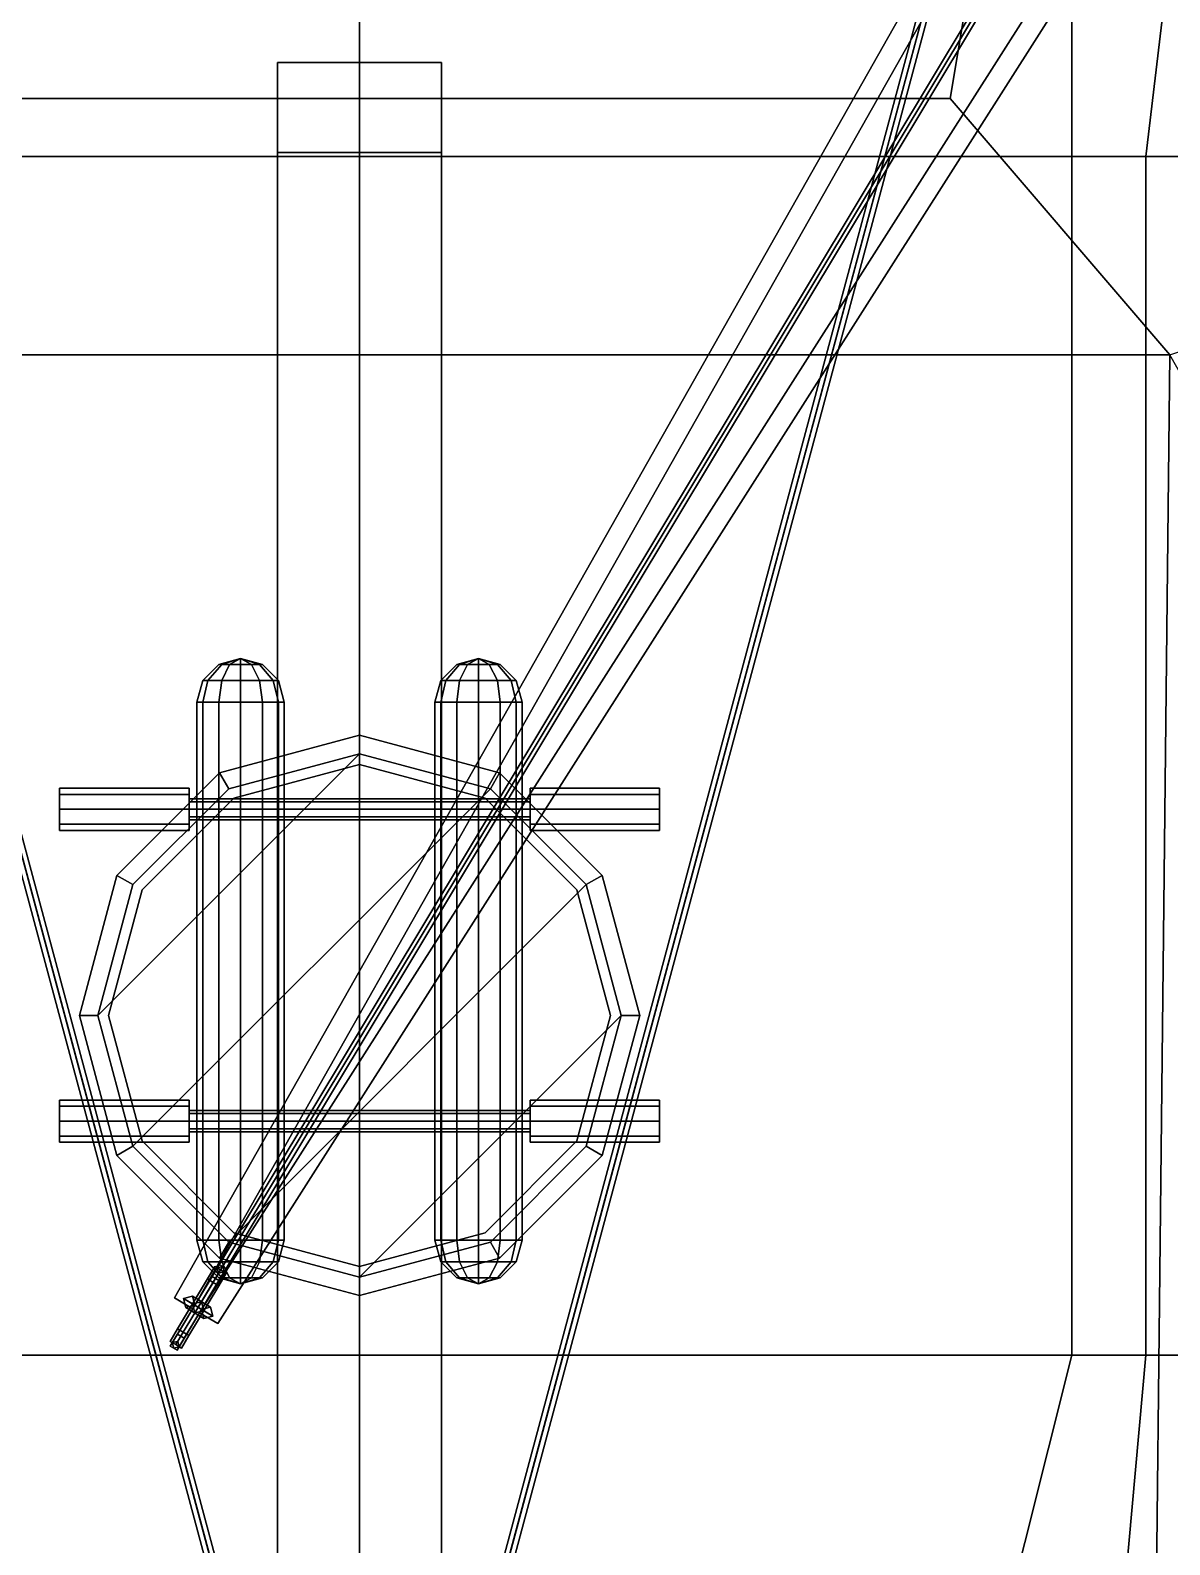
# Model space of a CAD drawing. Extents: x -12 to 12, y -95 to 93.
# Drawn here: x -2.49 to 6.13, y -18.15 to -6.69 of the extents above; entities that cross this region are included whole.
import ezdxf

# ---------------------------------------------------------------- set-up
doc = ezdxf.new("R2010")
doc.units = 0
doc.layers.get('0').update_dxf_attribs({"linetype": 'CONTINUOUS'})
doc.layers.add('SUPERSCTUCTURE', color=3, linetype='CONTINUOUS')

msp = doc.modelspace()

# ---------------------------------------------------------------- linework, layer by layer
for points in [[(0, -7.65, -7.11), (-5.39, -7.65, -7.06), (-5.39, 1.35, -7.11), (0, 1.35, -7.11)], [(0, 1.35, -7.11), (5.39, 1.35, -7.11), (5.39, -7.65, -7.06), (0, -7.65, -7.11)], [(5.95, -7.65, -6.98), (5.39, -7.65, -7.06), (5.39, 1.35, -7.11), (7.02, 1.35, -6.98)], [(7.04, -7.65, -6.73), (5.95, -7.65, -6.98), (7.02, 1.35, -6.98), (7.83, 1.35, -6.73)], [(0, -22.43, 18.94), (0, -2.15, 25.63), (0, -2.15, 25.56), (0, -22.43, 18.86)], [(0, -22.43, 18.86), (0, -2.15, 25.56), (0, -2.15, 25.63), (0, -22.43, 18.94)], [(0, -22.43, 18.86), (0, -2.35, 31.69), (0, -2.35, 31.76), (0, -22.43, 18.94)], [(0, -22.43, 18.94), (0, -2.35, 31.76), (0, -2.35, 31.69), (0, -22.43, 18.86)], [(0.62, -21.05, 12.09), (0.62, -6.94, 12.14), (-0.62, -6.94, 12.14), (-0.62, -21.05, 12.09)], [(-0.62, -6.94, 12.14), (-0.62, -7.62, 11.22), (-0.62, -20.65, 11.22), (-0.62, -21.05, 12.09)], [(0.62, -6.94, 12.14), (0.62, -7.62, 11.22), (-0.62, -7.62, 11.22), (-0.62, -6.94, 12.14)], [(0.62, -20.65, 11.22), (0.62, -7.62, 11.22), (0.62, -6.94, 12.14), (0.62, -21.05, 12.09)], [(0, -16.72, -7.11), (-5.39, -16.72, -7.02), (-5.39, -7.65, -7.06), (0, -7.65, -7.11)], [(-0.62, -20.65, 11.22), (-0.62, -7.62, 11.22), (0.62, -7.62, 11.22), (0.62, -20.65, 11.22)], [(0, -7.65, -7.11), (5.39, -7.65, -7.06), (5.39, -16.72, -7.02), (0, -16.72, -7.11)], [(5.95, -16.72, -6.84), (5.39, -16.72, -7.02), (5.39, -7.65, -7.06), (5.95, -7.65, -6.98)], [(6.95, -16.72, -6.34), (5.95, -16.72, -6.84), (5.95, -7.65, -6.98), (7.04, -7.65, -6.73)], [(-0.9, -11.45, 11.43), (-1.065, -11.494, 11.43), (-1.043, -11.494, 11.512), (-0.9, -11.45, 11.43)], [(-0.9, -11.45, 11.43), (-1.043, -11.494, 11.347), (-1.065, -11.494, 11.43), (-0.9, -11.45, 11.43)], [(-0.9, -11.45, 11.43), (-1.043, -11.494, 11.512), (-0.983, -11.494, 11.573), (-0.9, -11.45, 11.43)], [(-0.9, -11.45, 11.43), (-0.983, -11.494, 11.287), (-1.043, -11.494, 11.347), (-0.9, -11.45, 11.43)], [(-0.9, -11.45, 11.43), (-0.983, -11.494, 11.573), (-0.9, -11.494, 11.595), (-0.9, -11.45, 11.43)], [(-0.9, -11.45, 11.43), (-0.9, -11.494, 11.265), (-0.983, -11.494, 11.287), (-0.9, -11.45, 11.43)], [(-0.9, -11.45, 11.43), (-0.757, -11.494, 11.512), (-0.735, -11.494, 11.43), (-0.9, -11.45, 11.43)], [(-0.9, -11.45, 11.43), (-0.818, -11.494, 11.573), (-0.757, -11.494, 11.512), (-0.9, -11.45, 11.43)], [(-0.9, -11.45, 11.43), (-0.9, -11.494, 11.595), (-0.818, -11.494, 11.573), (-0.9, -11.45, 11.43)], [(-0.9, -11.45, 11.43), (-0.818, -11.494, 11.287), (-0.9, -11.494, 11.265), (-0.9, -11.45, 11.43)], [(-0.9, -11.45, 11.43), (-0.757, -11.494, 11.347), (-0.818, -11.494, 11.287), (-0.9, -11.45, 11.43)], [(-0.9, -11.45, 11.43), (-0.735, -11.494, 11.43), (-0.757, -11.494, 11.347), (-0.9, -11.45, 11.43)], [(0.9, -11.45, 11.43), (0.735, -11.494, 11.43), (0.757, -11.494, 11.512), (0.9, -11.45, 11.43)], [(0.9, -11.45, 11.43), (0.757, -11.494, 11.347), (0.735, -11.494, 11.43), (0.9, -11.45, 11.43)], [(0.9, -11.45, 11.43), (0.757, -11.494, 11.512), (0.817, -11.494, 11.573), (0.9, -11.45, 11.43)], [(0.9, -11.45, 11.43), (0.817, -11.494, 11.287), (0.757, -11.494, 11.347), (0.9, -11.45, 11.43)], [(0.9, -11.45, 11.43), (0.817, -11.494, 11.573), (0.9, -11.494, 11.595), (0.9, -11.45, 11.43)], [(0.9, -11.45, 11.43), (0.9, -11.494, 11.265), (0.817, -11.494, 11.287), (0.9, -11.45, 11.43)], [(0.9, -11.45, 11.43), (1.043, -11.494, 11.512), (1.065, -11.494, 11.43), (0.9, -11.45, 11.43)], [(0.9, -11.45, 11.43), (0.982, -11.494, 11.573), (1.043, -11.494, 11.512), (0.9, -11.45, 11.43)], [(0.9, -11.45, 11.43), (0.9, -11.494, 11.595), (0.982, -11.494, 11.573), (0.9, -11.45, 11.43)], [(0.9, -11.45, 11.43), (0.982, -11.494, 11.287), (0.9, -11.494, 11.265), (0.9, -11.45, 11.43)], [(0.9, -11.45, 11.43), (1.043, -11.494, 11.347), (0.982, -11.494, 11.287), (0.9, -11.45, 11.43)], [(0.9, -11.45, 11.43), (1.065, -11.494, 11.43), (1.043, -11.494, 11.347), (0.9, -11.45, 11.43)], [(-1.065, -11.494, 11.43), (-1.186, -11.615, 11.43), (-1.148, -11.615, 11.573), (-1.043, -11.494, 11.512)], [(-1.043, -11.494, 11.347), (-1.148, -11.615, 11.287), (-1.186, -11.615, 11.43), (-1.065, -11.494, 11.43)], [(-1.043, -11.494, 11.512), (-1.148, -11.615, 11.573), (-1.043, -11.615, 11.677), (-0.983, -11.494, 11.573)], [(-0.983, -11.494, 11.287), (-1.043, -11.615, 11.182), (-1.148, -11.615, 11.287), (-1.043, -11.494, 11.347)], [(-0.983, -11.494, 11.573), (-1.043, -11.615, 11.677), (-0.9, -11.615, 11.716), (-0.9, -11.494, 11.595)], [(-0.9, -11.494, 11.265), (-0.9, -11.615, 11.144), (-1.043, -11.615, 11.182), (-0.983, -11.494, 11.287)], [(-0.9, -11.494, 11.595), (-0.9, -11.615, 11.716), (-0.757, -11.615, 11.678), (-0.818, -11.494, 11.573)], [(-0.818, -11.494, 11.287), (-0.757, -11.615, 11.182), (-0.9, -11.615, 11.144), (-0.9, -11.494, 11.265)], [(-0.818, -11.494, 11.573), (-0.757, -11.615, 11.678), (-0.653, -11.615, 11.573), (-0.757, -11.494, 11.512)], [(-0.757, -11.494, 11.347), (-0.653, -11.615, 11.287), (-0.757, -11.615, 11.182), (-0.818, -11.494, 11.287)], [(-0.757, -11.494, 11.512), (-0.653, -11.615, 11.573), (-0.614, -11.615, 11.43), (-0.735, -11.494, 11.43)], [(-0.735, -11.494, 11.43), (-0.614, -11.615, 11.43), (-0.653, -11.615, 11.287), (-0.757, -11.494, 11.347)], [(0.735, -11.494, 11.43), (0.614, -11.615, 11.43), (0.652, -11.615, 11.573), (0.757, -11.494, 11.512)], [(0.757, -11.494, 11.347), (0.652, -11.615, 11.287), (0.614, -11.615, 11.43), (0.735, -11.494, 11.43)], [(0.757, -11.494, 11.512), (0.652, -11.615, 11.573), (0.757, -11.615, 11.677), (0.817, -11.494, 11.573)], [(0.817, -11.494, 11.287), (0.757, -11.615, 11.182), (0.652, -11.615, 11.287), (0.757, -11.494, 11.347)], [(0.817, -11.494, 11.573), (0.757, -11.615, 11.677), (0.9, -11.615, 11.716), (0.9, -11.494, 11.595)], [(0.9, -11.494, 11.265), (0.9, -11.615, 11.144), (0.757, -11.615, 11.182), (0.817, -11.494, 11.287)], [(0.9, -11.494, 11.595), (0.9, -11.615, 11.716), (1.043, -11.615, 11.678), (0.982, -11.494, 11.573)], [(0.982, -11.494, 11.287), (1.043, -11.615, 11.182), (0.9, -11.615, 11.144), (0.9, -11.494, 11.265)], [(0.982, -11.494, 11.573), (1.043, -11.615, 11.678), (1.147, -11.615, 11.573), (1.043, -11.494, 11.512)], [(1.043, -11.494, 11.347), (1.147, -11.615, 11.287), (1.043, -11.615, 11.182), (0.982, -11.494, 11.287)], [(1.043, -11.494, 11.512), (1.147, -11.615, 11.573), (1.186, -11.615, 11.43), (1.065, -11.494, 11.43)], [(1.065, -11.494, 11.43), (1.186, -11.615, 11.43), (1.147, -11.615, 11.287), (1.043, -11.494, 11.347)], [(-1.186, -11.615, 11.43), (-1.23, -11.78, 11.43), (-1.186, -11.78, 11.595), (-1.148, -11.615, 11.573)], [(-1.148, -11.615, 11.287), (-1.186, -11.78, 11.265), (-1.23, -11.78, 11.43), (-1.186, -11.615, 11.43)], [(-1.148, -11.615, 11.573), (-1.186, -11.78, 11.595), (-1.065, -11.78, 11.716), (-1.043, -11.615, 11.677)], [(-1.043, -11.615, 11.182), (-1.065, -11.78, 11.144), (-1.186, -11.78, 11.265), (-1.148, -11.615, 11.287)], [(-1.043, -11.615, 11.677), (-1.065, -11.78, 11.716), (-0.9, -11.78, 11.76), (-0.9, -11.615, 11.716)], [(-0.9, -11.615, 11.144), (-0.9, -11.78, 11.1), (-1.065, -11.78, 11.144), (-1.043, -11.615, 11.182)], [(-0.9, -11.615, 11.716), (-0.9, -11.78, 11.76), (-0.735, -11.78, 11.716), (-0.757, -11.615, 11.678)], [(-0.757, -11.615, 11.182), (-0.735, -11.78, 11.144), (-0.9, -11.78, 11.1), (-0.9, -11.615, 11.144)], [(-0.757, -11.615, 11.678), (-0.735, -11.78, 11.716), (-0.614, -11.78, 11.595), (-0.653, -11.615, 11.573)], [(-0.653, -11.615, 11.287), (-0.614, -11.78, 11.265), (-0.735, -11.78, 11.144), (-0.757, -11.615, 11.182)], [(-0.653, -11.615, 11.573), (-0.614, -11.78, 11.595), (-0.57, -11.78, 11.43), (-0.614, -11.615, 11.43)], [(-0.614, -11.615, 11.43), (-0.57, -11.78, 11.43), (-0.614, -11.78, 11.265), (-0.653, -11.615, 11.287)], [(0.614, -11.615, 11.43), (0.57, -11.78, 11.43), (0.614, -11.78, 11.595), (0.652, -11.615, 11.573)], [(0.652, -11.615, 11.287), (0.614, -11.78, 11.265), (0.57, -11.78, 11.43), (0.614, -11.615, 11.43)], [(0.652, -11.615, 11.573), (0.614, -11.78, 11.595), (0.735, -11.78, 11.716), (0.757, -11.615, 11.677)], [(0.757, -11.615, 11.182), (0.735, -11.78, 11.144), (0.614, -11.78, 11.265), (0.652, -11.615, 11.287)], [(0.757, -11.615, 11.677), (0.735, -11.78, 11.716), (0.9, -11.78, 11.76), (0.9, -11.615, 11.716)], [(0.9, -11.615, 11.144), (0.9, -11.78, 11.1), (0.735, -11.78, 11.144), (0.757, -11.615, 11.182)], [(0.9, -11.615, 11.716), (0.9, -11.78, 11.76), (1.065, -11.78, 11.716), (1.043, -11.615, 11.678)], [(1.043, -11.615, 11.182), (1.065, -11.78, 11.144), (0.9, -11.78, 11.1), (0.9, -11.615, 11.144)], [(1.043, -11.615, 11.678), (1.065, -11.78, 11.716), (1.186, -11.78, 11.595), (1.147, -11.615, 11.573)], [(1.147, -11.615, 11.287), (1.186, -11.78, 11.265), (1.065, -11.78, 11.144), (1.043, -11.615, 11.182)], [(1.147, -11.615, 11.573), (1.186, -11.78, 11.595), (1.23, -11.78, 11.43), (1.186, -11.615, 11.43)], [(1.186, -11.615, 11.43), (1.23, -11.78, 11.43), (1.186, -11.78, 11.265), (1.147, -11.615, 11.287)], [(-1.186, -15.85, 11.265), (-1.23, -15.85, 11.43), (-1.23, -11.78, 11.43), (-1.186, -11.78, 11.265)], [(-1.23, -15.85, 11.43), (-1.186, -15.85, 11.595), (-1.186, -11.78, 11.595), (-1.23, -11.78, 11.43)], [(-1.065, -15.85, 11.144), (-1.186, -15.85, 11.265), (-1.186, -11.78, 11.265), (-1.065, -11.78, 11.144)], [(-1.186, -15.85, 11.595), (-1.065, -15.85, 11.716), (-1.065, -11.78, 11.716), (-1.186, -11.78, 11.595)], [(-0.9, -15.85, 11.1), (-1.065, -15.85, 11.144), (-1.065, -11.78, 11.144), (-0.9, -11.78, 11.1)], [(-1.065, -15.85, 11.716), (-0.9, -15.85, 11.76), (-0.9, -11.78, 11.76), (-1.065, -11.78, 11.716)], [(-0.735, -15.85, 11.144), (-0.9, -15.85, 11.1), (-0.9, -11.78, 11.1), (-0.735, -11.78, 11.144)], [(-0.9, -15.85, 11.76), (-0.735, -15.85, 11.716), (-0.735, -11.78, 11.716), (-0.9, -11.78, 11.76)], [(-0.614, -15.85, 11.265), (-0.735, -15.85, 11.144), (-0.735, -11.78, 11.144), (-0.614, -11.78, 11.265)], [(-0.735, -15.85, 11.716), (-0.614, -15.85, 11.595), (-0.614, -11.78, 11.595), (-0.735, -11.78, 11.716)], [(-0.57, -15.85, 11.43), (-0.614, -15.85, 11.265), (-0.614, -11.78, 11.265), (-0.57, -11.78, 11.43)], [(-0.614, -15.85, 11.595), (-0.57, -15.85, 11.43), (-0.57, -11.78, 11.43), (-0.614, -11.78, 11.595)], [(0.614, -15.85, 11.265), (0.57, -15.85, 11.43), (0.57, -11.78, 11.43), (0.614, -11.78, 11.265)], [(0.57, -15.85, 11.43), (0.614, -15.85, 11.595), (0.614, -11.78, 11.595), (0.57, -11.78, 11.43)], [(0.735, -15.85, 11.144), (0.614, -15.85, 11.265), (0.614, -11.78, 11.265), (0.735, -11.78, 11.144)], [(0.614, -15.85, 11.595), (0.735, -15.85, 11.716), (0.735, -11.78, 11.716), (0.614, -11.78, 11.595)], [(0.9, -15.85, 11.1), (0.735, -15.85, 11.144), (0.735, -11.78, 11.144), (0.9, -11.78, 11.1)], [(0.735, -15.85, 11.716), (0.9, -15.85, 11.76), (0.9, -11.78, 11.76), (0.735, -11.78, 11.716)], [(1.065, -15.85, 11.144), (0.9, -15.85, 11.1), (0.9, -11.78, 11.1), (1.065, -11.78, 11.144)], [(0.9, -15.85, 11.76), (1.065, -15.85, 11.716), (1.065, -11.78, 11.716), (0.9, -11.78, 11.76)], [(1.186, -15.85, 11.265), (1.065, -15.85, 11.144), (1.065, -11.78, 11.144), (1.186, -11.78, 11.265)], [(1.065, -15.85, 11.716), (1.186, -15.85, 11.595), (1.186, -11.78, 11.595), (1.065, -11.78, 11.716)], [(1.23, -15.85, 11.43), (1.186, -15.85, 11.265), (1.186, -11.78, 11.265), (1.23, -11.78, 11.43)], [(1.186, -15.85, 11.595), (1.23, -15.85, 11.43), (1.23, -11.78, 11.43), (1.186, -11.78, 11.595)], [(0, -12.03, 10.74), (-1.06, -12.314, 10.74), (-0.99, -12.435, 10.74), (0, -12.17, 10.74)], [(0, -12.03, 10.41), (-1.06, -12.314, 10.41), (-1.06, -12.314, 10.74), (0, -12.03, 10.74)], [(1.06, -12.314, 10.74), (0, -12.03, 10.74), (0, -12.17, 10.74), (0.99, -12.435, 10.74)], [(1.06, -12.314, 10.41), (0, -12.03, 10.41), (0, -12.03, 10.74), (1.06, -12.314, 10.74)], [(-1.98, -14.15, 10.94), (0, -12.17, 10.94), (-0.99, -12.435, 10.94), (-1.715, -13.16, 10.94)], [(-1.715, -15.14, 10.94), (0.99, -12.435, 10.94), (0, -12.17, 10.94), (-1.98, -14.15, 10.94)], [(0, -12.17, 10.74), (-0.99, -12.435, 10.74), (-0.99, -12.435, 10.94), (0, -12.17, 10.94)], [(0, -12.25, 8.75), (-0.95, -12.505, 8.75), (-0.95, -12.505, 10.41), (0, -12.25, 10.41)], [(0.99, -12.435, 10.74), (0, -12.17, 10.74), (0, -12.17, 10.94), (0.99, -12.435, 10.94)], [(0.95, -12.505, 8.75), (0, -12.25, 8.75), (0, -12.25, 10.41), (0.95, -12.505, 10.41)], [(-1.06, -12.314, 10.74), (-1.836, -13.09, 10.74), (-1.715, -13.16, 10.74), (-0.99, -12.435, 10.74)], [(-1.06, -12.314, 10.41), (-1.836, -13.09, 10.41), (-1.836, -13.09, 10.74), (-1.06, -12.314, 10.74)], [(1.836, -13.09, 10.74), (1.06, -12.314, 10.74), (0.99, -12.435, 10.74), (1.715, -13.16, 10.74)], [(1.836, -13.09, 10.41), (1.06, -12.314, 10.41), (1.06, -12.314, 10.74), (1.836, -13.09, 10.74)], [(-2.27, -12.43, 11.02), (-2.27, -12.477, 10.907), (-2.27, -12.59, 10.86), (-2.27, -12.477, 11.133)], [(-2.27, -12.43, 11.02), (-2.27, -12.477, 11.133), (-1.29, -12.477, 11.133), (-1.29, -12.43, 11.02)], [(-2.27, -12.477, 10.907), (-2.27, -12.43, 11.02), (-1.29, -12.43, 11.02), (-1.29, -12.477, 10.907)], [(-2.27, -12.477, 11.133), (-2.27, -12.59, 10.86), (-2.27, -12.703, 10.907), (-2.27, -12.59, 11.18)], [(-2.27, -12.477, 11.133), (-2.27, -12.59, 11.18), (-1.29, -12.59, 11.18), (-1.29, -12.477, 11.133)], [(-2.27, -12.59, 10.86), (-2.27, -12.477, 10.907), (-1.29, -12.477, 10.907), (-1.29, -12.59, 10.86)], [(-0.99, -15.865, 10.94), (1.715, -13.16, 10.94), (0.99, -12.435, 10.94), (-1.715, -15.14, 10.94)], [(-0.99, -12.435, 10.74), (-1.715, -13.16, 10.74), (-1.715, -13.16, 10.94), (-0.99, -12.435, 10.94)], [(-1.29, -12.477, 11.133), (-1.29, -12.59, 10.86), (-1.29, -12.477, 10.907), (-1.29, -12.43, 11.02)], [(-1.29, -12.59, 11.18), (-1.29, -12.703, 10.907), (-1.29, -12.59, 10.86), (-1.29, -12.477, 11.133)], [(1.715, -13.16, 10.74), (0.99, -12.435, 10.74), (0.99, -12.435, 10.94), (1.715, -13.16, 10.94)], [(1.29, -12.43, 11.02), (1.29, -12.477, 11.133), (2.27, -12.477, 11.133), (2.27, -12.43, 11.02)], [(1.29, -12.477, 10.907), (1.29, -12.43, 11.02), (2.27, -12.43, 11.02), (2.27, -12.477, 10.907)], [(1.29, -12.43, 11.02), (1.29, -12.477, 10.907), (1.29, -12.59, 10.86), (1.29, -12.477, 11.133)], [(1.29, -12.477, 11.133), (1.29, -12.59, 11.18), (2.27, -12.59, 11.18), (2.27, -12.477, 11.133)], [(1.29, -12.59, 10.86), (1.29, -12.477, 10.907), (2.27, -12.477, 10.907), (2.27, -12.59, 10.86)], [(1.29, -12.477, 11.133), (1.29, -12.59, 10.86), (1.29, -12.703, 10.907), (1.29, -12.59, 11.18)], [(2.27, -12.477, 11.133), (2.27, -12.59, 10.86), (2.27, -12.477, 10.907), (2.27, -12.43, 11.02)], [(2.27, -12.59, 11.18), (2.27, -12.703, 10.907), (2.27, -12.59, 10.86), (2.27, -12.477, 11.133)], [(-2.27, -12.59, 11.18), (-2.27, -12.703, 10.907), (-2.27, -12.75, 11.02), (-2.27, -12.703, 11.133)], [(-2.27, -12.59, 11.18), (-2.27, -12.703, 11.133), (-1.29, -12.703, 11.133), (-1.29, -12.59, 11.18)], [(-2.27, -12.703, 10.907), (-2.27, -12.59, 10.86), (-1.29, -12.59, 10.86), (-1.29, -12.703, 10.907)], [(-0.95, -12.505, 8.75), (-1.645, -13.2, 8.75), (-1.645, -13.2, 10.41), (-0.95, -12.505, 10.41)], [(-1.29, -12.51, 11.02), (-1.29, -12.533, 11.077), (1.29, -12.533, 11.077), (1.29, -12.51, 11.02)], [(-1.29, -12.533, 10.963), (-1.29, -12.51, 11.02), (1.29, -12.51, 11.02), (1.29, -12.533, 10.963)], [(-1.29, -12.533, 11.077), (-1.29, -12.59, 11.1), (1.29, -12.59, 11.1), (1.29, -12.533, 11.077)], [(-1.29, -12.59, 10.94), (-1.29, -12.533, 10.963), (1.29, -12.533, 10.963), (1.29, -12.59, 10.94)], [(-1.29, -12.59, 11.1), (-1.29, -12.647, 11.077), (1.29, -12.647, 11.077), (1.29, -12.59, 11.1)], [(-1.29, -12.647, 10.963), (-1.29, -12.59, 10.94), (1.29, -12.59, 10.94), (1.29, -12.647, 10.963)], [(-1.29, -12.703, 11.133), (-1.29, -12.75, 11.02), (-1.29, -12.703, 10.907), (-1.29, -12.59, 11.18)], [(1.645, -13.2, 8.75), (0.95, -12.505, 8.75), (0.95, -12.505, 10.41), (1.645, -13.2, 10.41)], [(1.29, -12.59, 11.18), (1.29, -12.703, 11.133), (2.27, -12.703, 11.133), (2.27, -12.59, 11.18)], [(1.29, -12.703, 10.907), (1.29, -12.59, 10.86), (2.27, -12.59, 10.86), (2.27, -12.703, 10.907)], [(1.29, -12.59, 11.18), (1.29, -12.703, 10.907), (1.29, -12.75, 11.02), (1.29, -12.703, 11.133)], [(2.27, -12.703, 11.133), (2.27, -12.75, 11.02), (2.27, -12.703, 10.907), (2.27, -12.59, 11.18)], [(-2.27, -12.703, 11.133), (-2.27, -12.75, 11.02), (-1.29, -12.75, 11.02), (-1.29, -12.703, 11.133)], [(-2.27, -12.75, 11.02), (-2.27, -12.703, 10.907), (-1.29, -12.703, 10.907), (-1.29, -12.75, 11.02)], [(-1.29, -12.647, 11.077), (-1.29, -12.67, 11.02), (1.29, -12.67, 11.02), (1.29, -12.647, 11.077)], [(-1.29, -12.67, 11.02), (-1.29, -12.647, 10.963), (1.29, -12.647, 10.963), (1.29, -12.67, 11.02)], [(1.29, -12.703, 11.133), (1.29, -12.75, 11.02), (2.27, -12.75, 11.02), (2.27, -12.703, 11.133)], [(1.29, -12.75, 11.02), (1.29, -12.703, 10.907), (2.27, -12.703, 10.907), (2.27, -12.75, 11.02)], [(-1.836, -13.09, 10.74), (-2.12, -14.15, 10.74), (-1.98, -14.15, 10.74), (-1.715, -13.16, 10.74)], [(-1.836, -13.09, 10.41), (-2.12, -14.15, 10.41), (-2.12, -14.15, 10.74), (-1.836, -13.09, 10.74)], [(-1.715, -13.16, 10.74), (-1.98, -14.15, 10.74), (-1.98, -14.15, 10.94), (-1.715, -13.16, 10.94)], [(0, -16.13, 10.94), (1.98, -14.15, 10.94), (1.715, -13.16, 10.94), (-0.99, -15.865, 10.94)], [(2.12, -14.15, 10.74), (1.836, -13.09, 10.74), (1.715, -13.16, 10.74), (1.98, -14.15, 10.74)], [(1.98, -14.15, 10.74), (1.715, -13.16, 10.74), (1.715, -13.16, 10.94), (1.98, -14.15, 10.94)], [(2.12, -14.15, 10.41), (1.836, -13.09, 10.41), (1.836, -13.09, 10.74), (2.12, -14.15, 10.74)], [(-1.645, -13.2, 8.75), (-1.9, -14.15, 8.75), (-1.9, -14.15, 10.41), (-1.645, -13.2, 10.41)], [(1.9, -14.15, 8.75), (1.645, -13.2, 8.75), (1.645, -13.2, 10.41), (1.9, -14.15, 10.41)], [(-2.12, -14.15, 10.74), (-1.836, -15.21, 10.74), (-1.715, -15.14, 10.74), (-1.98, -14.15, 10.74)], [(-2.12, -14.15, 10.41), (-1.836, -15.21, 10.41), (-1.836, -15.21, 10.74), (-2.12, -14.15, 10.74)], [(-1.98, -14.15, 10.74), (-1.715, -15.14, 10.74), (-1.715, -15.14, 10.94), (-1.98, -14.15, 10.94)], [(-1.9, -14.15, 8.75), (-1.645, -15.1, 8.75), (-1.645, -15.1, 10.41), (-1.9, -14.15, 10.41)], [(0.99, -15.865, 10.94), (1.715, -15.14, 10.94), (1.98, -14.15, 10.94), (0, -16.13, 10.94)], [(1.645, -15.1, 8.75), (1.9, -14.15, 8.75), (1.9, -14.15, 10.41), (1.645, -15.1, 10.41)], [(1.836, -15.21, 10.74), (2.12, -14.15, 10.74), (1.98, -14.15, 10.74), (1.715, -15.14, 10.74)], [(1.715, -15.14, 10.74), (1.98, -14.15, 10.74), (1.98, -14.15, 10.94), (1.715, -15.14, 10.94)], [(1.836, -15.21, 10.41), (2.12, -14.15, 10.41), (2.12, -14.15, 10.74), (1.836, -15.21, 10.74)], [(-2.27, -14.79, 11.02), (-2.27, -14.837, 10.907), (-2.27, -14.95, 10.86), (-2.27, -14.837, 11.133)], [(-2.27, -14.837, 10.907), (-2.27, -14.79, 11.02), (-1.29, -14.79, 11.02), (-1.29, -14.837, 10.907)], [(-2.27, -14.79, 11.02), (-2.27, -14.837, 11.133), (-1.29, -14.837, 11.133), (-1.29, -14.79, 11.02)], [(-2.27, -14.837, 11.133), (-2.27, -14.95, 10.86), (-2.27, -15.063, 10.907), (-2.27, -14.95, 11.18)], [(-2.27, -14.95, 10.86), (-2.27, -14.837, 10.907), (-1.29, -14.837, 10.907), (-1.29, -14.95, 10.86)], [(-2.27, -14.837, 11.133), (-2.27, -14.95, 11.18), (-1.29, -14.95, 11.18), (-1.29, -14.837, 11.133)], [(-1.29, -14.837, 11.133), (-1.29, -14.95, 10.86), (-1.29, -14.837, 10.907), (-1.29, -14.79, 11.02)], [(-1.29, -14.95, 11.18), (-1.29, -15.063, 10.907), (-1.29, -14.95, 10.86), (-1.29, -14.837, 11.133)], [(-1.29, -14.893, 10.963), (-1.29, -14.87, 11.02), (1.29, -14.87, 11.02), (1.29, -14.893, 10.963)], [(-1.29, -14.87, 11.02), (-1.29, -14.893, 11.077), (1.29, -14.893, 11.077), (1.29, -14.87, 11.02)], [(-1.29, -14.95, 10.94), (-1.29, -14.893, 10.963), (1.29, -14.893, 10.963), (1.29, -14.95, 10.94)], [(-1.29, -14.893, 11.077), (-1.29, -14.95, 11.1), (1.29, -14.95, 11.1), (1.29, -14.893, 11.077)], [(1.29, -14.837, 10.907), (1.29, -14.79, 11.02), (2.27, -14.79, 11.02), (2.27, -14.837, 10.907)], [(1.29, -14.79, 11.02), (1.29, -14.837, 11.133), (2.27, -14.837, 11.133), (2.27, -14.79, 11.02)], [(1.29, -14.79, 11.02), (1.29, -14.837, 10.907), (1.29, -14.95, 10.86), (1.29, -14.837, 11.133)], [(1.29, -14.95, 10.86), (1.29, -14.837, 10.907), (2.27, -14.837, 10.907), (2.27, -14.95, 10.86)], [(1.29, -14.837, 11.133), (1.29, -14.95, 11.18), (2.27, -14.95, 11.18), (2.27, -14.837, 11.133)], [(1.29, -14.837, 11.133), (1.29, -14.95, 10.86), (1.29, -15.063, 10.907), (1.29, -14.95, 11.18)], [(2.27, -14.837, 11.133), (2.27, -14.95, 10.86), (2.27, -14.837, 10.907), (2.27, -14.79, 11.02)], [(2.27, -14.95, 11.18), (2.27, -15.063, 10.907), (2.27, -14.95, 10.86), (2.27, -14.837, 11.133)], [(-2.27, -14.95, 11.18), (-2.27, -15.063, 10.907), (-2.27, -15.11, 11.02), (-2.27, -15.063, 11.133)], [(-2.27, -15.063, 10.907), (-2.27, -14.95, 10.86), (-1.29, -14.95, 10.86), (-1.29, -15.063, 10.907)], [(-2.27, -14.95, 11.18), (-2.27, -15.063, 11.133), (-1.29, -15.063, 11.133), (-1.29, -14.95, 11.18)], [(-1.29, -15.063, 11.133), (-1.29, -15.11, 11.02), (-1.29, -15.063, 10.907), (-1.29, -14.95, 11.18)], [(-1.29, -15.007, 10.963), (-1.29, -14.95, 10.94), (1.29, -14.95, 10.94), (1.29, -15.007, 10.963)], [(-1.29, -14.95, 11.1), (-1.29, -15.007, 11.077), (1.29, -15.007, 11.077), (1.29, -14.95, 11.1)], [(-1.29, -15.03, 11.02), (-1.29, -15.007, 10.963), (1.29, -15.007, 10.963), (1.29, -15.03, 11.02)], [(-1.29, -15.007, 11.077), (-1.29, -15.03, 11.02), (1.29, -15.03, 11.02), (1.29, -15.007, 11.077)], [(1.29, -15.063, 10.907), (1.29, -14.95, 10.86), (2.27, -14.95, 10.86), (2.27, -15.063, 10.907)], [(1.29, -14.95, 11.18), (1.29, -15.063, 11.133), (2.27, -15.063, 11.133), (2.27, -14.95, 11.18)], [(1.29, -14.95, 11.18), (1.29, -15.063, 10.907), (1.29, -15.11, 11.02), (1.29, -15.063, 11.133)], [(2.27, -15.063, 11.133), (2.27, -15.11, 11.02), (2.27, -15.063, 10.907), (2.27, -14.95, 11.18)], [(-2.27, -15.11, 11.02), (-2.27, -15.063, 10.907), (-1.29, -15.063, 10.907), (-1.29, -15.11, 11.02)], [(-2.27, -15.063, 11.133), (-2.27, -15.11, 11.02), (-1.29, -15.11, 11.02), (-1.29, -15.063, 11.133)], [(-1.645, -15.1, 8.75), (-0.95, -15.795, 8.75), (-0.95, -15.795, 10.41), (-1.645, -15.1, 10.41)], [(0.95, -15.795, 8.75), (1.645, -15.1, 8.75), (1.645, -15.1, 10.41), (0.95, -15.795, 10.41)], [(1.29, -15.11, 11.02), (1.29, -15.063, 10.907), (2.27, -15.063, 10.907), (2.27, -15.11, 11.02)], [(1.29, -15.063, 11.133), (1.29, -15.11, 11.02), (2.27, -15.11, 11.02), (2.27, -15.063, 11.133)], [(-1.836, -15.21, 10.74), (-1.06, -15.986, 10.74), (-0.99, -15.865, 10.74), (-1.715, -15.14, 10.74)], [(-1.836, -15.21, 10.41), (-1.06, -15.986, 10.41), (-1.06, -15.986, 10.74), (-1.836, -15.21, 10.74)], [(-1.715, -15.14, 10.74), (-0.99, -15.865, 10.74), (-0.99, -15.865, 10.94), (-1.715, -15.14, 10.94)], [(1.06, -15.986, 10.74), (1.836, -15.21, 10.74), (1.715, -15.14, 10.74), (0.99, -15.865, 10.74)], [(0.99, -15.865, 10.74), (1.715, -15.14, 10.74), (1.715, -15.14, 10.94), (0.99, -15.865, 10.94)], [(1.06, -15.986, 10.41), (1.836, -15.21, 10.41), (1.836, -15.21, 10.74), (1.06, -15.986, 10.74)], [(-0.95, -15.795, 8.75), (0, -16.05, 8.75), (0, -16.05, 10.41), (-0.95, -15.795, 10.41)], [(0, -16.05, 8.75), (0.95, -15.795, 8.75), (0.95, -15.795, 10.41), (0, -16.05, 10.41)], [(-1.186, -16.015, 11.43), (-1.23, -15.85, 11.43), (-1.186, -15.85, 11.265), (-1.148, -16.015, 11.287)], [(-1.148, -16.015, 11.573), (-1.186, -15.85, 11.595), (-1.23, -15.85, 11.43), (-1.186, -16.015, 11.43)], [(-1.148, -16.015, 11.287), (-1.186, -15.85, 11.265), (-1.065, -15.85, 11.144), (-1.043, -16.015, 11.182)], [(-1.043, -16.015, 11.677), (-1.065, -15.85, 11.716), (-1.186, -15.85, 11.595), (-1.148, -16.015, 11.573)], [(-1.043, -16.015, 11.182), (-1.065, -15.85, 11.144), (-0.9, -15.85, 11.1), (-0.9, -16.015, 11.144)], [(-0.9, -16.015, 11.716), (-0.9, -15.85, 11.76), (-1.065, -15.85, 11.716), (-1.043, -16.015, 11.677)], [(-1.06, -15.986, 10.74), (0, -16.27, 10.74), (0, -16.13, 10.74), (-0.99, -15.865, 10.74)], [(-0.99, -15.865, 10.74), (0, -16.13, 10.74), (0, -16.13, 10.94), (-0.99, -15.865, 10.94)], [(-0.9, -16.015, 11.144), (-0.9, -15.85, 11.1), (-0.735, -15.85, 11.144), (-0.757, -16.015, 11.182)], [(-0.757, -16.015, 11.678), (-0.735, -15.85, 11.716), (-0.9, -15.85, 11.76), (-0.9, -16.015, 11.716)], [(-0.757, -16.015, 11.182), (-0.735, -15.85, 11.144), (-0.614, -15.85, 11.265), (-0.653, -16.015, 11.287)], [(-0.653, -16.015, 11.573), (-0.614, -15.85, 11.595), (-0.735, -15.85, 11.716), (-0.757, -16.015, 11.678)], [(-0.653, -16.015, 11.287), (-0.614, -15.85, 11.265), (-0.57, -15.85, 11.43), (-0.614, -16.015, 11.43)], [(-0.614, -16.015, 11.43), (-0.57, -15.85, 11.43), (-0.614, -15.85, 11.595), (-0.653, -16.015, 11.573)], [(0, -16.27, 10.74), (1.06, -15.986, 10.74), (0.99, -15.865, 10.74), (0, -16.13, 10.74)], [(0, -16.13, 10.74), (0.99, -15.865, 10.74), (0.99, -15.865, 10.94), (0, -16.13, 10.94)], [(0.614, -16.015, 11.43), (0.57, -15.85, 11.43), (0.614, -15.85, 11.265), (0.652, -16.015, 11.287)], [(0.652, -16.015, 11.573), (0.614, -15.85, 11.595), (0.57, -15.85, 11.43), (0.614, -16.015, 11.43)], [(0.652, -16.015, 11.287), (0.614, -15.85, 11.265), (0.735, -15.85, 11.144), (0.757, -16.015, 11.182)], [(0.757, -16.015, 11.677), (0.735, -15.85, 11.716), (0.614, -15.85, 11.595), (0.652, -16.015, 11.573)], [(0.757, -16.015, 11.182), (0.735, -15.85, 11.144), (0.9, -15.85, 11.1), (0.9, -16.015, 11.144)], [(0.9, -16.015, 11.716), (0.9, -15.85, 11.76), (0.735, -15.85, 11.716), (0.757, -16.015, 11.677)], [(0.9, -16.015, 11.144), (0.9, -15.85, 11.1), (1.065, -15.85, 11.144), (1.043, -16.015, 11.182)], [(1.043, -16.015, 11.678), (1.065, -15.85, 11.716), (0.9, -15.85, 11.76), (0.9, -16.015, 11.716)], [(1.043, -16.015, 11.182), (1.065, -15.85, 11.144), (1.186, -15.85, 11.265), (1.147, -16.015, 11.287)], [(1.147, -16.015, 11.573), (1.186, -15.85, 11.595), (1.065, -15.85, 11.716), (1.043, -16.015, 11.678)], [(1.147, -16.015, 11.287), (1.186, -15.85, 11.265), (1.23, -15.85, 11.43), (1.186, -16.015, 11.43)], [(1.186, -16.015, 11.43), (1.23, -15.85, 11.43), (1.186, -15.85, 11.595), (1.147, -16.015, 11.573)], [(-1.065, -16.136, 11.43), (-1.186, -16.015, 11.43), (-1.148, -16.015, 11.287), (-1.043, -16.136, 11.347)], [(-1.043, -16.136, 11.512), (-1.148, -16.015, 11.573), (-1.186, -16.015, 11.43), (-1.065, -16.136, 11.43)], [(-1.043, -16.136, 11.347), (-1.148, -16.015, 11.287), (-1.043, -16.015, 11.182), (-0.983, -16.136, 11.287)], [(-0.983, -16.136, 11.573), (-1.043, -16.015, 11.677), (-1.148, -16.015, 11.573), (-1.043, -16.136, 11.512)], [(-1.06, -15.986, 10.41), (0, -16.27, 10.41), (0, -16.27, 10.74), (-1.06, -15.986, 10.74)], [(-0.983, -16.136, 11.287), (-1.043, -16.015, 11.182), (-0.9, -16.015, 11.144), (-0.9, -16.136, 11.265)], [(-0.9, -16.136, 11.595), (-0.9, -16.015, 11.716), (-1.043, -16.015, 11.677), (-0.983, -16.136, 11.573)], [(-0.9, -16.136, 11.265), (-0.9, -16.015, 11.144), (-0.757, -16.015, 11.182), (-0.818, -16.136, 11.287)], [(-0.818, -16.136, 11.573), (-0.757, -16.015, 11.678), (-0.9, -16.015, 11.716), (-0.9, -16.136, 11.595)], [(-0.818, -16.136, 11.287), (-0.757, -16.015, 11.182), (-0.653, -16.015, 11.287), (-0.757, -16.136, 11.347)], [(-0.757, -16.136, 11.512), (-0.653, -16.015, 11.573), (-0.757, -16.015, 11.678), (-0.818, -16.136, 11.573)], [(-0.757, -16.136, 11.347), (-0.653, -16.015, 11.287), (-0.614, -16.015, 11.43), (-0.735, -16.136, 11.43)], [(-0.735, -16.136, 11.43), (-0.614, -16.015, 11.43), (-0.653, -16.015, 11.573), (-0.757, -16.136, 11.512)], [(0, -16.27, 10.41), (1.06, -15.986, 10.41), (1.06, -15.986, 10.74), (0, -16.27, 10.74)], [(0.735, -16.136, 11.43), (0.614, -16.015, 11.43), (0.652, -16.015, 11.287), (0.757, -16.136, 11.347)], [(0.757, -16.136, 11.512), (0.652, -16.015, 11.573), (0.614, -16.015, 11.43), (0.735, -16.136, 11.43)], [(0.757, -16.136, 11.347), (0.652, -16.015, 11.287), (0.757, -16.015, 11.182), (0.817, -16.136, 11.287)], [(0.817, -16.136, 11.573), (0.757, -16.015, 11.677), (0.652, -16.015, 11.573), (0.757, -16.136, 11.512)], [(0.817, -16.136, 11.287), (0.757, -16.015, 11.182), (0.9, -16.015, 11.144), (0.9, -16.136, 11.265)], [(0.9, -16.136, 11.595), (0.9, -16.015, 11.716), (0.757, -16.015, 11.677), (0.817, -16.136, 11.573)], [(0.9, -16.136, 11.265), (0.9, -16.015, 11.144), (1.043, -16.015, 11.182), (0.982, -16.136, 11.287)], [(0.982, -16.136, 11.573), (1.043, -16.015, 11.678), (0.9, -16.015, 11.716), (0.9, -16.136, 11.595)], [(0.982, -16.136, 11.287), (1.043, -16.015, 11.182), (1.147, -16.015, 11.287), (1.043, -16.136, 11.347)], [(1.043, -16.136, 11.512), (1.147, -16.015, 11.573), (1.043, -16.015, 11.678), (0.982, -16.136, 11.573)], [(1.043, -16.136, 11.347), (1.147, -16.015, 11.287), (1.186, -16.015, 11.43), (1.065, -16.136, 11.43)], [(1.065, -16.136, 11.43), (1.186, -16.015, 11.43), (1.147, -16.015, 11.573), (1.043, -16.136, 11.512)], [(-0.9, -16.18, 11.43), (-1.065, -16.136, 11.43), (-1.043, -16.136, 11.347), (-0.9, -16.18, 11.43)], [(-0.9, -16.18, 11.43), (-1.043, -16.136, 11.512), (-1.065, -16.136, 11.43), (-0.9, -16.18, 11.43)], [(-0.9, -16.18, 11.43), (-1.043, -16.136, 11.347), (-0.983, -16.136, 11.287), (-0.9, -16.18, 11.43)], [(-0.9, -16.18, 11.43), (-0.983, -16.136, 11.573), (-1.043, -16.136, 11.512), (-0.9, -16.18, 11.43)], [(-0.9, -16.18, 11.43), (-0.983, -16.136, 11.287), (-0.9, -16.136, 11.265), (-0.9, -16.18, 11.43)], [(-0.9, -16.18, 11.43), (-0.9, -16.136, 11.595), (-0.983, -16.136, 11.573), (-0.9, -16.18, 11.43)], [(-0.9, -16.18, 11.43), (-0.757, -16.136, 11.347), (-0.735, -16.136, 11.43), (-0.9, -16.18, 11.43)], [(-0.9, -16.18, 11.43), (-0.818, -16.136, 11.287), (-0.757, -16.136, 11.347), (-0.9, -16.18, 11.43)], [(-0.9, -16.18, 11.43), (-0.9, -16.136, 11.265), (-0.818, -16.136, 11.287), (-0.9, -16.18, 11.43)], [(-0.9, -16.18, 11.43), (-0.818, -16.136, 11.573), (-0.9, -16.136, 11.595), (-0.9, -16.18, 11.43)], [(-0.9, -16.18, 11.43), (-0.757, -16.136, 11.512), (-0.818, -16.136, 11.573), (-0.9, -16.18, 11.43)], [(-0.9, -16.18, 11.43), (-0.735, -16.136, 11.43), (-0.757, -16.136, 11.512), (-0.9, -16.18, 11.43)], [(0.9, -16.18, 11.43), (0.735, -16.136, 11.43), (0.757, -16.136, 11.347), (0.9, -16.18, 11.43)], [(0.9, -16.18, 11.43), (0.757, -16.136, 11.512), (0.735, -16.136, 11.43), (0.9, -16.18, 11.43)], [(0.9, -16.18, 11.43), (0.757, -16.136, 11.347), (0.817, -16.136, 11.287), (0.9, -16.18, 11.43)], [(0.9, -16.18, 11.43), (0.817, -16.136, 11.573), (0.757, -16.136, 11.512), (0.9, -16.18, 11.43)], [(0.9, -16.18, 11.43), (0.817, -16.136, 11.287), (0.9, -16.136, 11.265), (0.9, -16.18, 11.43)], [(0.9, -16.18, 11.43), (0.9, -16.136, 11.595), (0.817, -16.136, 11.573), (0.9, -16.18, 11.43)], [(0.9, -16.18, 11.43), (1.043, -16.136, 11.347), (1.065, -16.136, 11.43), (0.9, -16.18, 11.43)], [(0.9, -16.18, 11.43), (0.982, -16.136, 11.287), (1.043, -16.136, 11.347), (0.9, -16.18, 11.43)], [(0.9, -16.18, 11.43), (0.9, -16.136, 11.265), (0.982, -16.136, 11.287), (0.9, -16.18, 11.43)], [(0.9, -16.18, 11.43), (0.982, -16.136, 11.573), (0.9, -16.136, 11.595), (0.9, -16.18, 11.43)], [(0.9, -16.18, 11.43), (1.043, -16.136, 11.512), (0.982, -16.136, 11.573), (0.9, -16.18, 11.43)], [(0.9, -16.18, 11.43), (1.065, -16.136, 11.43), (1.043, -16.136, 11.512), (0.9, -16.18, 11.43)], [(0, -25.93, -7.11), (-3.08, -25.93, -6.88), (-5.39, -16.72, -7.02), (0, -16.72, -7.11)], [(0, -16.72, -7.11), (5.39, -16.72, -7.02), (3.08, -25.93, -6.88), (0, -25.93, -7.11)], [(5.12, -25.93, -6.51), (3.08, -25.93, -6.88), (5.39, -16.72, -7.02), (5.95, -16.72, -6.84)], [(6.08, -25.93, -6.11), (5.12, -25.93, -6.51), (5.95, -16.72, -6.84), (6.95, -16.72, -6.34)], [(7.13, -25.93, -5.56), (6.08, -25.93, -6.11), (6.95, -16.72, -6.34), (8.01, -16.72, -5.66)]]:
    msp.add_3dface(points)
at = {"color": 2}
for points in [[(-5.46, -2.11, 28.82), (-5.5, -2.11, 28.78), (-0.04, -22.47, 18.77), (0, -22.47, 18.81)], [(-5.5, -2.11, 28.78), (-5.46, -2.11, 28.74), (0, -22.46, 18.73), (-0.04, -22.47, 18.77)], [(-5.42, -2.11, 28.78), (-5.46, -2.11, 28.82), (0, -22.47, 18.81), (0.04, -22.47, 18.77)], [(-5.46, -2.11, 28.74), (-5.42, -2.11, 28.78), (0.04, -22.47, 18.77), (0, -22.46, 18.73)], [(5.46, -2.11, 28.82), (5.42, -2.11, 28.78), (-0.04, -22.47, 18.77), (0, -22.47, 18.81)], [(5.42, -2.11, 28.78), (5.46, -2.11, 28.74), (0, -22.46, 18.73), (-0.04, -22.47, 18.77)], [(5.5, -2.11, 28.78), (5.46, -2.11, 28.82), (0, -22.47, 18.81), (0.04, -22.47, 18.77)], [(5.46, -2.11, 28.74), (5.5, -2.11, 28.78), (0.04, -22.47, 18.77), (0, -22.46, 18.73)]]:
    msp.add_3dface(points, dxfattribs=at)
at = {"layer": 'SUPERSCTUCTURE'}
for points in [[(5.18, -2.95, 6.11), (10.71, -7.65, 6.12), (6.21, -0.6, 6.09), (5.18, -0.6, 6.09)], [(-1.221, -16.358, 21.55), (-1.247, -16.343, 21.58), (7.839, -1.223, 14.96), (7.864, -1.238, 14.93)], [(-1.247, -16.343, 21.58), (-1.221, -16.358, 21.61), (7.864, -1.238, 14.99), (7.839, -1.223, 14.96)], [(-1.221, -16.358, 20.89), (-1.247, -16.343, 20.92), (7.839, -1.223, 14.3), (7.864, -1.238, 14.27)], [(-1.247, -16.343, 20.92), (-1.221, -16.358, 20.95), (7.864, -1.238, 14.33), (7.839, -1.223, 14.3)], [(-1.195, -16.374, 21.58), (-1.221, -16.358, 21.55), (7.864, -1.238, 14.93), (7.89, -1.253, 14.96)], [(-1.221, -16.358, 21.61), (-1.195, -16.374, 21.58), (7.89, -1.253, 14.96), (7.864, -1.238, 14.99)], [(-1.195, -16.374, 20.92), (-1.221, -16.358, 20.89), (7.864, -1.238, 14.27), (7.89, -1.253, 14.3)], [(-1.221, -16.358, 20.95), (-1.195, -16.374, 20.92), (7.89, -1.253, 14.3), (7.864, -1.238, 14.33)], [(-1.399, -16.286, 21.63), (6.918, -1.591, 10.23), (6.918, -1.591, 9.41), (-1.399, -16.286, 20.83)], [(-1.262, -16.369, 21.63), (7.055, -1.673, 10.23), (6.918, -1.591, 10.23), (-1.399, -16.286, 21.63)], [(6.918, -1.591, 9.41), (7.055, -1.673, 9.41), (-1.262, -16.369, 20.83), (-1.399, -16.286, 20.83)], [(-1.262, -16.369, 20.83), (7.055, -1.673, 9.41), (7.055, -1.673, 10.23), (-1.262, -16.369, 21.63)], [(-1.211, -16.4, 21.63), (7.86, -2.157, 10.23), (7.86, -2.157, 9.41), (-1.211, -16.4, 20.83)], [(7.998, -2.24, 10.23), (7.86, -2.157, 10.23), (-1.211, -16.4, 21.63), (-1.073, -16.482, 21.63)], [(-1.211, -16.4, 20.83), (7.86, -2.157, 9.41), (7.998, -2.24, 9.41), (-1.073, -16.482, 20.83)], [(-1.073, -16.482, 20.83), (7.998, -2.24, 9.41), (7.998, -2.24, 10.23), (-1.073, -16.482, 21.63)], [(4.47, -7.21, 6.11), (5.18, -2.95, 6.11), (-5.18, -2.95, 6.11), (-4.47, -7.21, 6.11)], [(10.71, -7.65, 6.12), (5.18, -2.95, 6.11), (4.47, -7.21, 6.11), (6.13, -9.15, 6.09)], [(6.13, -9.15, 8.75), (4.47, -7.21, 8.75), (-4.47, -7.21, 8.75), (-6.13, -9.15, 8.75)], [(4.47, -7.21, 8.75), (4.47, -7.21, 6.11), (-4.47, -7.21, 6.11), (-4.47, -7.21, 8.75)], [(6.13, -9.15, 6.09), (4.47, -7.21, 6.11), (4.47, -7.21, 8.75), (6.13, -9.15, 8.75)], [(-6.13, -9.15, 8.75), (-5.87, -32.98, 8.75), (5.87, -32.98, 8.75), (6.13, -9.15, 8.75)], [(5.87, -32.98, 6.18), (10.22, -25.93, 6.17), (10.42, -16.72, 6.13), (6.13, -9.15, 6.09)], [(5.87, -32.98, 8.75), (5.87, -32.98, 6.18), (6.13, -9.15, 6.09), (6.13, -9.15, 8.75)], [(-1.432, -16.652, 18.2), (-1.115, -16.125, 18.455), (-1.061, -16.034, 18.2), (-1.378, -16.561, 17.945)], [(-1.432, -16.652, 21.25), (-1.115, -16.125, 21.505), (-1.061, -16.034, 21.25), (-1.378, -16.561, 20.995)], [(-1.378, -16.561, 17.945), (-1.061, -16.034, 18.2), (-1.115, -16.125, 17.945), (-1.247, -16.343, 17.84)], [(-1.378, -16.561, 20.995), (-1.061, -16.034, 21.25), (-1.115, -16.125, 20.995), (-1.247, -16.343, 20.89)], [(-1.061, -16.034, 18.2), (-1.115, -16.125, 18.455), (-1.064, -16.156, 18.455), (-1.01, -16.065, 18.2)], [(-1.115, -16.125, 17.945), (-1.061, -16.034, 18.2), (-1.01, -16.065, 18.2), (-1.064, -16.156, 17.945)], [(-1.061, -16.034, 21.25), (-1.115, -16.125, 21.505), (-1.064, -16.156, 21.505), (-1.01, -16.065, 21.25)], [(-1.115, -16.125, 20.995), (-1.061, -16.034, 21.25), (-1.01, -16.065, 21.25), (-1.064, -16.156, 20.995)], [(-1.378, -16.561, 18.455), (-1.247, -16.343, 18.56), (-1.115, -16.125, 18.455), (-1.432, -16.652, 18.2)], [(-1.378, -16.561, 21.505), (-1.247, -16.343, 21.61), (-1.115, -16.125, 21.505), (-1.432, -16.652, 21.25)], [(-1.064, -16.156, 18.455), (-1.381, -16.682, 18.2), (-1.326, -16.592, 17.945), (-1.01, -16.065, 18.2)], [(-1.064, -16.156, 21.505), (-1.381, -16.682, 21.25), (-1.326, -16.592, 20.995), (-1.01, -16.065, 21.25)], [(-1.195, -16.374, 18.56), (-1.326, -16.592, 18.455), (-1.381, -16.682, 18.2), (-1.064, -16.156, 18.455)], [(-1.195, -16.374, 21.61), (-1.326, -16.592, 21.505), (-1.381, -16.682, 21.25), (-1.064, -16.156, 21.505)], [(-1.108, -16.17, 17.48), (-1.15, -16.144, 17.43), (-1.377, -16.521, 17.43), (-1.334, -16.547, 17.48)], [(-1.15, -16.144, 17.43), (-1.108, -16.17, 17.38), (-1.334, -16.547, 17.38), (-1.377, -16.521, 17.43)], [(-1.01, -16.065, 18.2), (-1.326, -16.592, 17.945), (-1.195, -16.374, 17.84), (-1.064, -16.156, 17.945)], [(-1.01, -16.065, 21.25), (-1.326, -16.592, 20.995), (-1.195, -16.374, 20.89), (-1.064, -16.156, 20.995)], [(-1.115, -16.125, 18.455), (-1.247, -16.343, 18.56), (-1.195, -16.374, 18.56), (-1.064, -16.156, 18.455)], [(-1.247, -16.343, 17.84), (-1.115, -16.125, 17.945), (-1.064, -16.156, 17.945), (-1.195, -16.374, 17.84)], [(-1.115, -16.125, 21.505), (-1.247, -16.343, 21.61), (-1.195, -16.374, 21.61), (-1.064, -16.156, 21.505)], [(-1.247, -16.343, 20.89), (-1.115, -16.125, 20.995), (-1.064, -16.156, 20.995), (-1.195, -16.374, 20.89)], [(-1.051, -16.076, 17.58), (-1.094, -16.05, 17.53), (-1.15, -16.144, 17.43), (-1.108, -16.17, 17.48)], [(-1.094, -16.05, 17.53), (-1.051, -16.076, 17.48), (-1.108, -16.17, 17.38), (-1.15, -16.144, 17.43)], [(-1.008, -16.101, 17.53), (-1.051, -16.076, 17.58), (-1.108, -16.17, 17.48), (-1.065, -16.196, 17.43)], [(-1.051, -16.076, 17.48), (-1.008, -16.101, 17.53), (-1.065, -16.196, 17.43), (-1.108, -16.17, 17.38)], [(-1.051, -16.076, 17.48), (-1.094, -16.05, 17.53), (-1.051, -16.076, 17.58), (-1.008, -16.101, 17.53)], [(-1.035, -16.05, 18.2), (-1.077, -16.06, 18.2), (-1.077, -16.06, 21.25), (-1.035, -16.05, 21.25)], [(-1.077, -16.06, 18.2), (-1.066, -16.101, 18.2), (-1.066, -16.101, 21.25), (-1.077, -16.06, 21.25)], [(-1.066, -16.101, 18.2), (-1.025, -16.091, 18.2), (-1.025, -16.091, 21.25), (-1.066, -16.101, 21.25)], [(-1.025, -16.091, 18.2), (-1.035, -16.05, 18.2), (-1.035, -16.05, 21.25), (-1.025, -16.091, 21.25)], [(-1.065, -16.196, 17.43), (-1.108, -16.17, 17.48), (-1.334, -16.547, 17.48), (-1.291, -16.573, 17.43)], [(-1.108, -16.17, 17.38), (-1.065, -16.196, 17.43), (-1.291, -16.573, 17.43), (-1.334, -16.547, 17.38)], [(-1.399, -16.286, 20.83), (-1.262, -16.369, 20.83), (-1.262, -16.369, 21.63), (-1.399, -16.286, 21.63)], [(-1.247, -16.343, 18.56), (-1.378, -16.561, 18.455), (-1.326, -16.592, 18.455), (-1.195, -16.374, 18.56)], [(-1.378, -16.561, 17.945), (-1.247, -16.343, 17.84), (-1.195, -16.374, 17.84), (-1.326, -16.592, 17.945)], [(-1.247, -16.343, 21.61), (-1.378, -16.561, 21.505), (-1.326, -16.592, 21.505), (-1.195, -16.374, 21.61)], [(-1.378, -16.561, 20.995), (-1.247, -16.343, 20.89), (-1.195, -16.374, 20.89), (-1.326, -16.592, 20.995)], [(-1.264, -16.274, 18.2), (-1.332, -16.291, 18.25), (-1.247, -16.343, 18.25), (-1.221, -16.3, 18.2)], [(-1.332, -16.291, 17.6), (-1.264, -16.274, 17.65), (-1.127, -16.357, 17.65), (-1.109, -16.425, 17.6)], [(-1.264, -16.274, 17.65), (-1.332, -16.291, 17.6), (-1.332, -16.291, 18.25), (-1.264, -16.274, 18.2)], [(-1.332, -16.291, 18.25), (-1.315, -16.36, 18.2), (-1.272, -16.386, 18.2), (-1.247, -16.343, 18.25)], [(-1.315, -16.36, 17.65), (-1.332, -16.291, 17.6), (-1.109, -16.425, 17.6), (-1.178, -16.443, 17.65)], [(-1.332, -16.291, 17.6), (-1.315, -16.36, 17.65), (-1.315, -16.36, 18.2), (-1.332, -16.291, 18.25)], [(-1.315, -16.36, 18.2), (-1.247, -16.343, 18.15), (-1.247, -16.343, 18.15), (-1.272, -16.386, 18.2)], [(-1.247, -16.343, 17.7), (-1.315, -16.36, 17.65), (-1.178, -16.443, 17.65), (-1.195, -16.374, 17.7)], [(-1.315, -16.36, 17.65), (-1.247, -16.343, 17.7), (-1.247, -16.343, 18.15), (-1.315, -16.36, 18.2)], [(-1.247, -16.343, 18.15), (-1.264, -16.274, 18.2), (-1.221, -16.3, 18.2), (-1.247, -16.343, 18.15)], [(-1.264, -16.274, 17.65), (-1.247, -16.343, 17.7), (-1.195, -16.374, 17.7), (-1.127, -16.357, 17.65)], [(-1.247, -16.343, 17.7), (-1.264, -16.274, 17.65), (-1.264, -16.274, 18.2), (-1.247, -16.343, 18.15)], [(-1.195, -16.316, 17.48), (-1.264, -16.333, 17.43), (-1.264, -16.333, 17.6), (-1.195, -16.316, 17.65)], [(-1.264, -16.333, 17.43), (-1.247, -16.401, 17.48), (-1.247, -16.401, 17.65), (-1.264, -16.333, 17.6)], [(-1.247, -16.401, 17.48), (-1.178, -16.384, 17.43), (-1.178, -16.384, 17.6), (-1.247, -16.401, 17.65)], [(-1.178, -16.443, 18.2), (-1.109, -16.425, 18.25), (-1.195, -16.374, 18.25), (-1.221, -16.417, 18.2)], [(-1.195, -16.374, 18.15), (-1.178, -16.443, 18.2), (-1.221, -16.417, 18.2), (-1.195, -16.374, 18.15)], [(-1.178, -16.384, 17.43), (-1.195, -16.316, 17.48), (-1.195, -16.316, 17.65), (-1.178, -16.384, 17.6)], [(-1.127, -16.357, 18.2), (-1.195, -16.374, 18.15), (-1.195, -16.374, 18.15), (-1.169, -16.331, 18.2)], [(-1.109, -16.425, 18.25), (-1.127, -16.357, 18.2), (-1.169, -16.331, 18.2), (-1.195, -16.374, 18.25)], [(-1.127, -16.357, 17.65), (-1.195, -16.374, 17.7), (-1.195, -16.374, 18.15), (-1.127, -16.357, 18.2)], [(-1.195, -16.374, 17.7), (-1.178, -16.443, 17.65), (-1.178, -16.443, 18.2), (-1.195, -16.374, 18.15)], [(-1.109, -16.425, 17.6), (-1.127, -16.357, 17.65), (-1.127, -16.357, 18.2), (-1.109, -16.425, 18.25)], [(-1.073, -16.482, 21.63), (-1.211, -16.4, 21.63), (-1.211, -16.4, 20.83), (-1.073, -16.482, 20.83)], [(-1.178, -16.443, 17.65), (-1.109, -16.425, 17.6), (-1.109, -16.425, 18.25), (-1.178, -16.443, 18.2)], [(-1.434, -16.616, 17.53), (-1.391, -16.641, 17.58), (-1.334, -16.547, 17.48), (-1.377, -16.521, 17.43)], [(-1.391, -16.641, 17.48), (-1.434, -16.616, 17.53), (-1.377, -16.521, 17.43), (-1.334, -16.547, 17.38)], [(-1.434, -16.616, 17.53), (-1.391, -16.641, 17.48), (-1.348, -16.667, 17.53), (-1.391, -16.641, 17.58)], [(-1.378, -16.561, 18.455), (-1.432, -16.652, 18.2), (-1.381, -16.682, 18.2), (-1.326, -16.592, 18.455)], [(-1.432, -16.652, 18.2), (-1.378, -16.561, 17.945), (-1.326, -16.592, 17.945), (-1.381, -16.682, 18.2)], [(-1.378, -16.561, 21.505), (-1.432, -16.652, 21.25), (-1.381, -16.682, 21.25), (-1.326, -16.592, 21.505)], [(-1.432, -16.652, 21.25), (-1.378, -16.561, 20.995), (-1.326, -16.592, 20.995), (-1.381, -16.682, 21.25)], [(-1.375, -16.616, 18.2), (-1.417, -16.626, 18.2), (-1.417, -16.626, 21.25), (-1.375, -16.616, 21.25)], [(-1.391, -16.641, 17.58), (-1.348, -16.667, 17.53), (-1.291, -16.573, 17.43), (-1.334, -16.547, 17.48)], [(-1.348, -16.667, 17.53), (-1.391, -16.641, 17.48), (-1.334, -16.547, 17.38), (-1.291, -16.573, 17.43)], [(-1.365, -16.657, 18.2), (-1.375, -16.616, 18.2), (-1.375, -16.616, 21.25), (-1.365, -16.657, 21.25)], [(-1.417, -16.626, 18.2), (-1.406, -16.667, 18.2), (-1.406, -16.667, 21.25), (-1.417, -16.626, 21.25)], [(-1.406, -16.667, 18.2), (-1.365, -16.657, 18.2), (-1.365, -16.657, 21.25), (-1.406, -16.667, 21.25)]]:
    msp.add_3dface(points, dxfattribs=at)

doc.saveas('drawing.dxf')
